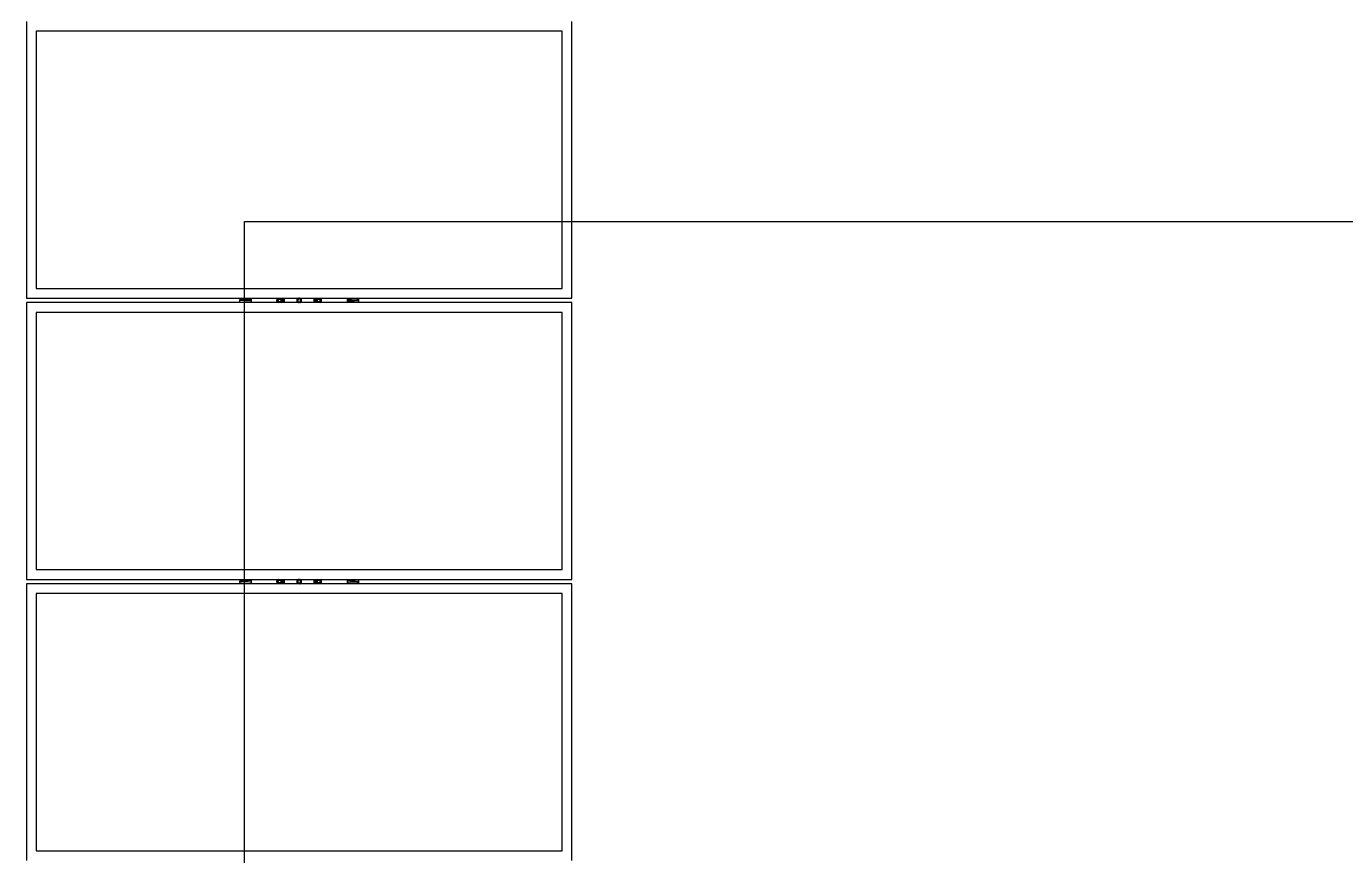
# Model space of a CAD drawing. Header units: feet. Extents: x -21 to 5170, y -254 to 1413.
# Drawn here: x 451.4 to 668, y 211.5 to 347.6 of the extents above; entities that cross this region are included whole.
import ezdxf

# ---------------------------------------------------------------- set-up
doc = ezdxf.new("R2010")
doc.units = ezdxf.units.FT
doc.header["$MEASUREMENT"] = 0
doc.layers.add('E-ARRY-TABL', color=9, linetype='Continuous')
doc.layers.add('G-NPLT', color=67, linetype='Continuous', plot=False)

msp = doc.modelspace()

# ---------------------------------------------------------------- linework, layer by layer
at = {"layer": 'E-ARRY-TABL'}
for p, q in [((451.43656, 348.38494), (451.43656, 302.97415)), ((453.03876, 346.78274), (453.03876, 304.57634)), ((539.37419, 346.78274), (453.03876, 346.78274)), ((539.37419, 304.57634), (539.37419, 346.78274)), ((540.97639, 302.97415), (540.97639, 348.38494)), ((453.03876, 304.57634), (539.37419, 304.57634)), ((451.43656, 302.97415), (540.97639, 302.97415)), ((451.43656, 302.24171), (451.43656, 256.83092)), ((540.97639, 302.24171), (451.43656, 302.24171)), ((486.47886, 302.89452), (487.06491, 302.97415)), ((487.06564, 302.24171), (486.47886, 302.32134)), ((492.66805, 302.96617), (492.67681, 302.97415)), ((493.04274, 302.97415), (493.17131, 302.89953)), ((493.18062, 302.97415), (493.20658, 302.96031)), ((493.33612, 302.24969), (493.32736, 302.24171)), ((499.07921, 302.96837), (499.08559, 302.97415)), ((499.23234, 302.24171), (499.20405, 302.25691)), ((499.36827, 302.24171), (499.23972, 302.31745)), ((499.74253, 302.24749), (499.73614, 302.24171)), ((505.93409, 302.32134), (505.34731, 302.24171)), ((505.34805, 302.97415), (505.93409, 302.89452)), ((540.97639, 256.83092), (540.97639, 302.24171)), ((453.03876, 300.63952), (453.03876, 258.43312)), ((539.37419, 300.63952), (453.03876, 300.63952)), ((539.37419, 258.43312), (539.37419, 300.63952)), ((453.03876, 258.43312), (539.37419, 258.43312)), ((451.43656, 256.83092), (540.97639, 256.83092)), ((451.43656, 256.09849), (451.43656, 210.6877)), ((540.97639, 256.09849), (451.43656, 256.09849)), ((486.47886, 256.7513), (487.06491, 256.83092)), ((487.06564, 256.09849), (486.47886, 256.17812)), ((492.66805, 256.82295), (492.67681, 256.83092)), ((493.04274, 256.83092), (493.17131, 256.75631)), ((493.18062, 256.83092), (493.20658, 256.81708)), ((493.33612, 256.10647), (493.32736, 256.09849)), ((499.07921, 256.82515), (499.08559, 256.83092)), ((499.23234, 256.09849), (499.20405, 256.11369)), ((499.36827, 256.09849), (499.23972, 256.17423)), ((499.74253, 256.10426), (499.73614, 256.09849)), ((505.93409, 256.17812), (505.34731, 256.09849)), ((505.34805, 256.83092), (505.93409, 256.7513)), ((540.97639, 210.6877), (540.97639, 256.09849)), ((539.37419, 254.4963), (453.03876, 254.4963)), ((453.03876, 254.4963), (453.03876, 212.28989)), ((539.37419, 212.28989), (539.37419, 254.4963)), ((453.03876, 212.28989), (539.37419, 212.28989))]:
    msp.add_line(p, q, dxfattribs=at)
for centre, radius in [((493.00209, 302.60793), 0.33715), ((493.00209, 302.60793), 0.24051), ((493.00209, 302.60793), 0.22889), ((499.41087, 302.60793), 0.33715), ((499.41087, 302.60793), 0.24051), ((499.41087, 302.60793), 0.22889), ((493.00209, 256.46471), 0.33715), ((493.00209, 256.46471), 0.24051), ((493.00209, 256.46471), 0.22889), ((499.41087, 256.46471), 0.33715), ((499.41087, 256.46471), 0.24051), ((499.41087, 256.46471), 0.22889)]:
    msp.add_circle(centre, radius, dxfattribs=at)
for centre, radius, start, end in [((493.00209, 302.60793), 0.48981, 132.9975613, 228.3883683), ((493.00209, 302.60793), 0.40742, 115.9892336, 244.0107664), ((493.00209, 302.60793), 0.40742, 295.9892336, 59.8725613), ((493.00209, 302.60793), 0.48981, 312.9975613, 48.3883881), ((499.41087, 302.60793), 0.48981, 132.6184959, 228.3883683), ((499.41087, 302.60793), 0.40742, 115.9892336, 239.4934959), ((499.41087, 302.60793), 0.40742, 295.9892336, 64.0107664), ((499.41087, 302.60793), 0.48981, 312.6184959, 48.3883881), ((493.00209, 256.46471), 0.48981, 132.9975613, 228.3883683), ((493.00209, 256.46471), 0.40742, 115.9892336, 244.0107664), ((493.00209, 256.46471), 0.40742, 295.9892336, 59.8725613), ((493.00209, 256.46471), 0.48981, 312.9975613, 48.3883881), ((499.41087, 256.46471), 0.48981, 132.6184959, 228.3883683), ((499.41087, 256.46471), 0.40742, 115.9892336, 239.4934959), ((499.41087, 256.46471), 0.40742, 295.9892336, 64.0107664), ((499.41087, 256.46471), 0.48981, 312.6184959, 48.3883881)]:
    msp.add_arc(centre, radius, start, end, dxfattribs=at)
for points, knots in [([(486.47886, 302.97415), (486.47886, 302.96567), (486.47886, 302.924), (486.47886, 302.90759), (486.47886, 302.89452)], [0, 0, 0, 0, 0.203251759, 1, 1, 1, 1]), ([(486.47886, 302.89452), (486.47886, 302.87959), (486.47886, 302.85142), (486.47886, 302.81944), (486.47886, 302.7932), (486.47886, 302.74975), (486.47886, 302.71084), (486.47886, 302.68851), (486.47886, 302.68616)], [0, 0, 0, 0, 0.336781761, 0.635414469, 0.762435252, 0.874639399, 0.986817621, 1, 1, 1, 1]), ([(488.31681, 302.78346), (488.01073, 302.76309), (487.39861, 302.72234), (486.78543, 302.69822), (486.47886, 302.68616)], [0, 0, 0, 0, 0.500050032, 1, 1, 1, 1]), ([(486.47886, 302.57813), (486.47886, 302.58135), (486.47886, 302.58591), (486.47886, 302.59313), (486.47886, 302.5976), (486.47886, 302.60122), (486.47886, 302.60267), (486.47886, 302.60556), (486.47886, 302.61033), (486.47886, 302.61698), (486.47886, 302.62555), (486.47886, 302.63912), (486.47886, 302.65964), (486.47886, 302.67646), (486.47886, 302.68616)], [0, 0, 0, 0, 0.088792677, 0.125266565, 0.198196576, 0.211434953, 0.224673296, 0.237911626, 0.290864967, 0.355531486, 0.42020743, 0.526263413, 0.726625991, 1, 1, 1, 1]), ([(488.31659, 302.52949), (488.01043, 302.54023), (487.39814, 302.5617), (486.78527, 302.57265), (486.47886, 302.57813)], [0, 0, 0, 0, 0.500036901, 1, 1, 1, 1]), ([(486.47886, 302.32134), (486.47886, 302.32639), (486.47886, 302.35589), (486.47886, 302.38239), (486.47886, 302.42808), (486.47886, 302.47001), (486.47886, 302.52123), (486.47886, 302.55899), (486.47886, 302.57813)], [0, 0, 0, 0, 0.104408076, 0.610092505, 0.713229006, 0.816381409, 0.906958044, 1, 1, 1, 1]), ([(486.47886, 302.32134), (486.47886, 302.30762), (486.47886, 302.29108), (486.47886, 302.24891), (486.47886, 302.24171)], [0, 0, 0, 0, 0.829245833, 1, 1, 1, 1]), ([(488.31659, 302.52949), (488.3167, 302.50095), (488.31693, 302.43955), (488.31664, 302.3537), (488.31589, 302.28325), (488.31504, 302.25414), (488.31468, 302.24171)], [0, 0, 0, 0, 0.237682332, 0.511297981, 0.791460281, 1, 1, 1, 1]), ([(488.31469, 302.97415), (488.31504, 302.96165), (488.31584, 302.93336), (488.31661, 302.86811), (488.31674, 302.81156), (488.31681, 302.78346)], [0, 0, 0, 0, 0.284877006, 0.644722971, 1, 1, 1, 1]), ([(488.31681, 302.78346), (488.31673, 302.74415), (488.31664, 302.69715), (488.31635, 302.64177), (488.3163, 302.61686), (488.31629, 302.59579), (488.31636, 302.58052), (488.31636, 302.56955), (488.31645, 302.55354), (488.31654, 302.53858), (488.31659, 302.52949)], [0, 0, 0, 0, 0.473900563, 0.566584192, 0.646097342, 0.765289978, 0.812851893, 0.824688911, 0.893504587, 1, 1, 1, 1]), ([(492.66451, 302.41403), (492.66458, 302.44564), (492.66472, 302.50944), (492.66487, 302.5754), (492.66494, 302.60868)], [0, 0, 0, 0, 0.495457963, 1, 1, 1, 1]), ([(492.83286, 302.31633), (492.78871, 302.34195), (492.7317, 302.37503), (492.67687, 302.40686), (492.66451, 302.41403)], [0, 0, 0, 0, 0.774619327, 1, 1, 1, 1]), ([(492.66494, 302.60868), (492.66495, 302.6133), (492.6651, 302.67903), (492.66524, 302.74344), (492.66537, 302.80333)], [0, 0, 0, 0, 0.070220322, 1, 1, 1, 1]), ([(492.66537, 302.80333), (492.69278, 302.81908), (492.74811, 302.85086), (492.80531, 302.88371), (492.83416, 302.90028)], [0, 0, 0, 0, 0.495457963, 1, 1, 1, 1]), ([(492.96144, 302.24171), (492.93258, 302.25846), (492.89021, 302.28305), (492.84673, 302.30828), (492.83286, 302.31633)], [0, 0, 0, 0, 0.681174188, 1, 1, 1, 1]), ([(492.83416, 302.90028), (492.83817, 302.90258), (492.88158, 302.92752), (492.92413, 302.95196), (492.96276, 302.97415)], [0, 0, 0, 0, 0.09219659, 1, 1, 1, 1]), ([(493.17001, 302.31558), (493.16601, 302.31328), (493.12259, 302.28834), (493.08004, 302.2639), (493.04142, 302.24171)], [0, 0, 0, 0, 0.09219659, 1, 1, 1, 1]), ([(493.3388, 302.41253), (493.31139, 302.39678), (493.25606, 302.365), (493.19887, 302.33215), (493.17001, 302.31558)], [0, 0, 0, 0, 0.495457963, 1, 1, 1, 1]), ([(493.17131, 302.89953), (493.18516, 302.89149), (493.24214, 302.85843), (493.29765, 302.82621), (493.33967, 302.80183)], [0, 0, 0, 0, 0.243165711, 1, 1, 1, 1]), ([(493.33923, 302.60718), (493.33922, 302.60256), (493.33908, 302.53683), (493.33893, 302.47242), (493.3388, 302.41253)], [0, 0, 0, 0, 0.070220322, 1, 1, 1, 1]), ([(493.33967, 302.80183), (493.3396, 302.77022), (493.33945, 302.70642), (493.33931, 302.64046), (493.33923, 302.60718)], [0, 0, 0, 0, 0.495457963, 1, 1, 1, 1]), ([(493.56953, 302.97415), (493.56975, 302.94559), (493.5716, 302.70146), (493.57027, 302.45731), (493.5691, 302.24171)], [0, 0, 0, 0, 0.116959652, 1, 1, 1, 1]), ([(493.7978, 302.24171), (493.79862, 302.45778), (493.79954, 302.70193), (493.79807, 302.94606), (493.7979, 302.97415)], [0, 0, 0, 0, 0.88496735, 1, 1, 1, 1]), ([(496.13535, 302.97415), (496.11578, 302.9719), (496.05271, 302.96468), (495.95766, 302.9093), (495.86635, 302.81594), (495.81334, 302.696), (495.80502, 302.56668), (495.84196, 302.44219), (495.91979, 302.33796), (496.01958, 302.26545), (496.09556, 302.24889), (496.12849, 302.24171)], [0, 0, 0, 0, 0.055467135, 0.178740105, 0.301068238, 0.422074784, 0.541486052, 0.660550552, 0.781493861, 0.905315943, 1, 1, 1, 1]), ([(496.4382, 302.66016), (496.44155, 302.6337), (496.44724, 302.5889), (496.42984, 302.51858), (496.3944, 302.45525), (496.33358, 302.40199), (496.25877, 302.37161), (496.17772, 302.36756), (496.09973, 302.39064), (496.03404, 302.43808), (495.98781, 302.50422), (495.96582, 302.58206), (495.97073, 302.66305), (495.99184, 302.71311), (496.02041, 302.75796), (496.05667, 302.79804), (496.12746, 302.83667), (496.20735, 302.85), (496.28758, 302.83609), (496.35801, 302.79636), (496.41306, 302.7362), (496.42984, 302.68546), (496.4382, 302.66016)], [0, 0, 0, 0, 0.05318276, 0.090051856, 0.143930989, 0.197508132, 0.250693831, 0.303997406, 0.357752004, 0.411588514, 0.465007081, 0.518157859, 0.571608056, 0.625348022, 0.625461196, 0.679189914, 0.732471661, 0.785668797, 0.839276455, 0.893156273, 0.946740624, 1, 1, 1, 1]), ([(496.60016, 302.56521), (496.60085, 302.60761), (496.60224, 302.69271), (496.54818, 302.81259), (496.45881, 302.90689), (496.36256, 302.96392), (496.29774, 302.97165), (496.27686, 302.97415)], [0, 0, 0, 0, 0.218328363, 0.43818827, 0.662256444, 0.89122321, 1, 1, 1, 1]), ([(496.29863, 302.24171), (496.33846, 302.2541), (496.42004, 302.27948), (496.51859, 302.36499), (496.58087, 302.46526), (496.59461, 302.53643), (496.60016, 302.56521)], [0, 0, 0, 0, 0.263744587, 0.540159175, 0.814036973, 1, 1, 1, 1]), ([(498.61501, 302.97415), (498.61433, 302.75483), (498.61358, 302.51068), (498.61485, 302.26655), (498.61498, 302.24171)], [0, 0, 0, 0, 0.898277382, 1, 1, 1, 1]), ([(498.84341, 302.24171), (498.84321, 302.26705), (498.84133, 302.51118), (498.84267, 302.75533), (498.84387, 302.97415)], [0, 0, 0, 0, 0.10376783, 1, 1, 1, 1]), ([(499.07201, 302.41627), (499.07229, 302.44788), (499.07286, 302.51168), (499.07344, 302.57763), (499.07373, 302.61091)], [0, 0, 0, 0, 0.495457963, 1, 1, 1, 1]), ([(499.23972, 302.31745), (499.22592, 302.32558), (499.16917, 302.35902), (499.11387, 302.39161), (499.07201, 302.41627)], [0, 0, 0, 0, 0.243165711, 1, 1, 1, 1]), ([(499.07373, 302.61091), (499.07377, 302.61553), (499.07435, 302.68125), (499.07492, 302.74567), (499.07545, 302.80555)], [0, 0, 0, 0, 0.070220322, 1, 1, 1, 1]), ([(499.07545, 302.80555), (499.10297, 302.82112), (499.15851, 302.85253), (499.21592, 302.885), (499.24488, 302.90139)], [0, 0, 0, 0, 0.495457963, 1, 1, 1, 1]), ([(499.24488, 302.90139), (499.2489, 302.90366), (499.29233, 302.92823), (499.33489, 302.9523), (499.37352, 302.97415)], [0, 0, 0, 0, 0.092516545, 1, 1, 1, 1]), ([(499.57685, 302.31447), (499.57284, 302.3122), (499.5294, 302.28763), (499.48684, 302.26356), (499.44822, 302.24171)], [0, 0, 0, 0, 0.092516545, 1, 1, 1, 1]), ([(499.45347, 302.97415), (499.48237, 302.95712), (499.52473, 302.93216), (499.56821, 302.90654), (499.58202, 302.89841)], [0, 0, 0, 0, 0.682346465, 1, 1, 1, 1]), ([(499.74628, 302.4103), (499.71877, 302.39474), (499.66323, 302.36333), (499.60582, 302.33086), (499.57685, 302.31447)], [0, 0, 0, 0, 0.495457963, 1, 1, 1, 1]), ([(499.58202, 302.89841), (499.626, 302.87249), (499.68279, 302.83903), (499.73741, 302.80685), (499.74972, 302.79959)], [0, 0, 0, 0, 0.774619327, 1, 1, 1, 1]), ([(499.748, 302.60495), (499.74796, 302.60033), (499.74738, 302.5346), (499.74681, 302.47019), (499.74628, 302.4103)], [0, 0, 0, 0, 0.070220322, 1, 1, 1, 1]), ([(499.74972, 302.79959), (499.74944, 302.76798), (499.74888, 302.70418), (499.7483, 302.63823), (499.748, 302.60495)], [0, 0, 0, 0, 0.495457963, 1, 1, 1, 1]), ([(504.09636, 302.52949), (504.09624, 302.49646), (504.09599, 302.42533), (504.09649, 302.33087), (504.09733, 302.26685), (504.09814, 302.24673), (504.09834, 302.24171)], [0, 0, 0, 0, 0.272878633, 0.587618909, 0.897093641, 1, 1, 1, 1]), ([(504.09835, 302.97415), (504.09815, 302.96912), (504.09735, 302.94896), (504.09645, 302.8857), (504.09625, 302.81773), (504.09614, 302.78346)], [0, 0, 0, 0, 0.141530855, 0.567144679, 1, 1, 1, 1]), ([(504.09614, 302.78346), (504.09622, 302.74415), (504.09632, 302.69715), (504.0966, 302.64177), (504.09665, 302.61686), (504.09666, 302.59579), (504.0966, 302.58052), (504.09659, 302.56955), (504.09651, 302.55354), (504.09642, 302.53858), (504.09636, 302.52949)], [0, 0, 0, 0, 0.473900563, 0.566584192, 0.646097342, 0.765289978, 0.812851893, 0.824688911, 0.893504587, 1, 1, 1, 1]), ([(504.09614, 302.78346), (504.40223, 302.76309), (505.01434, 302.72234), (505.62753, 302.69822), (505.93409, 302.68616)], [0, 0, 0, 0, 0.500050032, 1, 1, 1, 1]), ([(504.09636, 302.52949), (504.40253, 302.54023), (505.01481, 302.5617), (505.62768, 302.57265), (505.93409, 302.57813)], [0, 0, 0, 0, 0.500036901, 1, 1, 1, 1]), ([(505.93409, 302.89452), (505.93409, 302.90824), (505.93409, 302.92478), (505.93409, 302.96695), (505.93409, 302.97415)], [0, 0, 0, 0, 0.829245832, 1, 1, 1, 1]), ([(505.93409, 302.89452), (505.93409, 302.87945), (505.93409, 302.84963), (505.93409, 302.82064), (505.93409, 302.78605), (505.93409, 302.74001), (505.93409, 302.70335), (505.93409, 302.68616)], [0, 0, 0, 0, 0.332265312, 0.657491515, 0.788304514, 0.900705037, 1, 1, 1, 1]), ([(505.93409, 302.68616), (505.93409, 302.67285), (505.93409, 302.65437), (505.93409, 302.63404), (505.93409, 302.62605), (505.93409, 302.61807), (505.93409, 302.61076), (505.93409, 302.60411), (505.93409, 302.60245), (505.93409, 302.60012), (505.93409, 302.59713), (505.93409, 302.59182), (505.93409, 302.58547), (505.93409, 302.58048), (505.93409, 302.57813)], [0, 0, 0, 0, 0.378460386, 0.525059812, 0.561520365, 0.597982148, 0.743875857, 0.762193155, 0.780422606, 0.789537342, 0.825996993, 0.862456604, 0.935401836, 1, 1, 1, 1]), ([(505.93409, 302.57813), (505.93409, 302.55943), (505.93409, 302.51951), (505.93409, 302.46656), (505.93409, 302.42311), (505.93409, 302.39615), (505.93409, 302.36442), (505.93409, 302.33609), (505.93409, 302.32134)], [0, 0, 0, 0, 0.090987099, 0.194222261, 0.297480686, 0.412851507, 0.694273649, 1, 1, 1, 1]), ([(505.93409, 302.24171), (505.93409, 302.25018), (505.93409, 302.29186), (505.93409, 302.30827), (505.93409, 302.32134)], [0, 0, 0, 0, 0.203251759, 1, 1, 1, 1]), ([(486.47886, 256.83092), (486.47886, 256.82245), (486.47886, 256.78077), (486.47886, 256.76437), (486.47886, 256.7513)], [0, 0, 0, 0, 0.203251759, 1, 1, 1, 1]), ([(486.47886, 256.7513), (486.47886, 256.73637), (486.47886, 256.7082), (486.47886, 256.67621), (486.47886, 256.64998), (486.47886, 256.60653), (486.47886, 256.56762), (486.47886, 256.54529), (486.47886, 256.54294)], [0, 0, 0, 0, 0.336781761, 0.635414469, 0.762435252, 0.874639399, 0.986817621, 1, 1, 1, 1]), ([(488.31681, 256.64024), (488.01073, 256.61986), (487.39861, 256.57912), (486.78543, 256.555), (486.47886, 256.54294)], [0, 0, 0, 0, 0.500050032, 1, 1, 1, 1]), ([(486.47886, 256.43491), (486.47886, 256.43813), (486.47886, 256.44268), (486.47886, 256.44991), (486.47886, 256.45437), (486.47886, 256.458), (486.47886, 256.45944), (486.47886, 256.46234), (486.47886, 256.46711), (486.47886, 256.47375), (486.47886, 256.48233), (486.47886, 256.49589), (486.47886, 256.51641), (486.47886, 256.53323), (486.47886, 256.54294)], [0, 0, 0, 0, 0.088792677, 0.125266565, 0.198196576, 0.211434953, 0.224673296, 0.237911626, 0.290864967, 0.355531486, 0.42020743, 0.526263413, 0.726625991, 1, 1, 1, 1]), ([(488.31659, 256.38627), (488.01043, 256.39701), (487.39814, 256.41847), (486.78527, 256.42943), (486.47886, 256.43491)], [0, 0, 0, 0, 0.500036901, 1, 1, 1, 1]), ([(486.47886, 256.17812), (486.47886, 256.18317), (486.47886, 256.21267), (486.47886, 256.23917), (486.47886, 256.28486), (486.47886, 256.32678), (486.47886, 256.37801), (486.47886, 256.41577), (486.47886, 256.43491)], [0, 0, 0, 0, 0.104408076, 0.610092505, 0.713229006, 0.816381409, 0.906958044, 1, 1, 1, 1]), ([(486.47886, 256.17812), (486.47886, 256.1644), (486.47886, 256.14785), (486.47886, 256.10569), (486.47886, 256.09849)], [0, 0, 0, 0, 0.829245833, 1, 1, 1, 1]), ([(488.31659, 256.38627), (488.3167, 256.35773), (488.31693, 256.29633), (488.31664, 256.21048), (488.31589, 256.14002), (488.31504, 256.11091), (488.31468, 256.09849)], [0, 0, 0, 0, 0.237682332, 0.511297981, 0.791460281, 1, 1, 1, 1]), ([(488.31469, 256.83092), (488.31504, 256.81842), (488.31584, 256.79013), (488.31661, 256.72489), (488.31674, 256.66833), (488.31681, 256.64024)], [0, 0, 0, 0, 0.284877006, 0.644722971, 1, 1, 1, 1]), ([(488.31681, 256.64024), (488.31673, 256.60093), (488.31664, 256.55393), (488.31635, 256.49855), (488.3163, 256.47364), (488.31629, 256.45257), (488.31636, 256.43729), (488.31636, 256.42633), (488.31645, 256.41031), (488.31654, 256.39536), (488.31659, 256.38627)], [0, 0, 0, 0, 0.473900563, 0.566584192, 0.646097342, 0.765289978, 0.812851893, 0.824688911, 0.893504587, 1, 1, 1, 1]), ([(492.66451, 256.2708), (492.66458, 256.30242), (492.66472, 256.36622), (492.66487, 256.43218), (492.66494, 256.46546)], [0, 0, 0, 0, 0.495457963, 1, 1, 1, 1]), ([(492.83286, 256.1731), (492.78871, 256.19873), (492.7317, 256.23181), (492.67687, 256.26363), (492.66451, 256.2708)], [0, 0, 0, 0, 0.774619327, 1, 1, 1, 1]), ([(492.66494, 256.46546), (492.66495, 256.47007), (492.6651, 256.5358), (492.66524, 256.60022), (492.66537, 256.66011)], [0, 0, 0, 0, 0.070220322, 1, 1, 1, 1]), ([(492.66537, 256.66011), (492.69278, 256.67585), (492.74811, 256.70763), (492.80531, 256.74048), (492.83416, 256.75706)], [0, 0, 0, 0, 0.495457963, 1, 1, 1, 1]), ([(492.96144, 256.09849), (492.93258, 256.11524), (492.89021, 256.13983), (492.84673, 256.16506), (492.83286, 256.1731)], [0, 0, 0, 0, 0.681174188, 1, 1, 1, 1]), ([(492.83416, 256.75706), (492.83817, 256.75936), (492.88158, 256.7843), (492.92413, 256.80874), (492.96276, 256.83092)], [0, 0, 0, 0, 0.09219659, 1, 1, 1, 1]), ([(493.17001, 256.17235), (493.16601, 256.17005), (493.12259, 256.14512), (493.08004, 256.12068), (493.04142, 256.09849)], [0, 0, 0, 0, 0.09219659, 1, 1, 1, 1]), ([(493.3388, 256.2693), (493.31139, 256.25356), (493.25606, 256.22178), (493.19887, 256.18893), (493.17001, 256.17235)], [0, 0, 0, 0, 0.495457963, 1, 1, 1, 1]), ([(493.17131, 256.75631), (493.18516, 256.74827), (493.24214, 256.71521), (493.29765, 256.68299), (493.33967, 256.65861)], [0, 0, 0, 0, 0.243165711, 1, 1, 1, 1]), ([(493.33923, 256.46396), (493.33922, 256.45934), (493.33908, 256.39361), (493.33893, 256.3292), (493.3388, 256.2693)], [0, 0, 0, 0, 0.070220322, 1, 1, 1, 1]), ([(493.33967, 256.65861), (493.3396, 256.627), (493.33945, 256.56319), (493.33931, 256.49723), (493.33923, 256.46396)], [0, 0, 0, 0, 0.495457963, 1, 1, 1, 1]), ([(493.56953, 256.83092), (493.56975, 256.80237), (493.5716, 256.55824), (493.57027, 256.31409), (493.5691, 256.09849)], [0, 0, 0, 0, 0.116959652, 1, 1, 1, 1]), ([(493.7978, 256.09849), (493.79862, 256.31456), (493.79954, 256.55871), (493.79807, 256.80284), (493.7979, 256.83092)], [0, 0, 0, 0, 0.88496735, 1, 1, 1, 1]), ([(496.13535, 256.83092), (496.11578, 256.82868), (496.05271, 256.82145), (495.95766, 256.76608), (495.86635, 256.67272), (495.81334, 256.55278), (495.80502, 256.42345), (495.84196, 256.29896), (495.91979, 256.19473), (496.01958, 256.12222), (496.09556, 256.10567), (496.12849, 256.09849)], [0, 0, 0, 0, 0.055467135, 0.178740105, 0.301068238, 0.422074784, 0.541486052, 0.660550552, 0.781493861, 0.905315943, 1, 1, 1, 1]), ([(496.4382, 256.51694), (496.44155, 256.49048), (496.44724, 256.44567), (496.42984, 256.37535), (496.3944, 256.31203), (496.33358, 256.25877), (496.25877, 256.22839), (496.17772, 256.22433), (496.09973, 256.24742), (496.03404, 256.29486), (495.98781, 256.361), (495.96582, 256.43883), (495.97073, 256.51983), (495.99184, 256.56989), (496.02041, 256.61474), (496.05667, 256.65482), (496.12746, 256.69345), (496.20735, 256.70677), (496.28758, 256.69287), (496.35801, 256.65314), (496.41306, 256.59298), (496.42984, 256.54223), (496.4382, 256.51694)], [0, 0, 0, 0, 0.05318276, 0.090051856, 0.143930989, 0.197508132, 0.250693831, 0.303997406, 0.357752004, 0.411588514, 0.465007081, 0.518157859, 0.571608056, 0.625348022, 0.625461196, 0.679189914, 0.732471661, 0.785668797, 0.839276455, 0.893156273, 0.946740624, 1, 1, 1, 1]), ([(496.60016, 256.42199), (496.60085, 256.46439), (496.60224, 256.54948), (496.54818, 256.66936), (496.45881, 256.76366), (496.36256, 256.8207), (496.29774, 256.82843), (496.27686, 256.83092)], [0, 0, 0, 0, 0.218328363, 0.43818827, 0.662256444, 0.89122321, 1, 1, 1, 1]), ([(496.29863, 256.09849), (496.33846, 256.11088), (496.42004, 256.13626), (496.51859, 256.22177), (496.58087, 256.32204), (496.59461, 256.39321), (496.60016, 256.42199)], [0, 0, 0, 0, 0.263744587, 0.540159175, 0.814036973, 1, 1, 1, 1]), ([(498.61501, 256.83092), (498.61433, 256.61161), (498.61358, 256.36746), (498.61485, 256.12332), (498.61498, 256.09849)], [0, 0, 0, 0, 0.898277382, 1, 1, 1, 1]), ([(498.84341, 256.09849), (498.84321, 256.12382), (498.84133, 256.36795), (498.84267, 256.61211), (498.84387, 256.83092)], [0, 0, 0, 0, 0.10376783, 1, 1, 1, 1]), ([(499.07201, 256.27304), (499.07229, 256.30465), (499.07286, 256.36846), (499.07344, 256.43441), (499.07373, 256.46769)], [0, 0, 0, 0, 0.495457963, 1, 1, 1, 1]), ([(499.23972, 256.17423), (499.22592, 256.18236), (499.16917, 256.2158), (499.11387, 256.24838), (499.07201, 256.27304)], [0, 0, 0, 0, 0.243165711, 1, 1, 1, 1]), ([(499.07373, 256.46769), (499.07377, 256.4723), (499.07435, 256.53803), (499.07492, 256.60244), (499.07545, 256.66233)], [0, 0, 0, 0, 0.070220322, 1, 1, 1, 1]), ([(499.07545, 256.66233), (499.10297, 256.6779), (499.15851, 256.70931), (499.21592, 256.74178), (499.24488, 256.75816)], [0, 0, 0, 0, 0.495457963, 1, 1, 1, 1]), ([(499.24488, 256.75816), (499.2489, 256.76044), (499.29233, 256.785), (499.33489, 256.80908), (499.37352, 256.83092)], [0, 0, 0, 0, 0.092516545, 1, 1, 1, 1]), ([(499.57685, 256.17125), (499.57284, 256.16898), (499.5294, 256.14441), (499.48684, 256.12034), (499.44822, 256.09849)], [0, 0, 0, 0, 0.092516545, 1, 1, 1, 1]), ([(499.45347, 256.83092), (499.48237, 256.81389), (499.52473, 256.78893), (499.56821, 256.76332), (499.58202, 256.75518)], [0, 0, 0, 0, 0.682346465, 1, 1, 1, 1]), ([(499.74628, 256.26708), (499.71877, 256.25152), (499.66323, 256.22011), (499.60582, 256.18763), (499.57685, 256.17125)], [0, 0, 0, 0, 0.495457963, 1, 1, 1, 1]), ([(499.58202, 256.75518), (499.626, 256.72927), (499.68279, 256.69581), (499.73741, 256.66362), (499.74972, 256.65637)], [0, 0, 0, 0, 0.774619327, 1, 1, 1, 1]), ([(499.748, 256.46173), (499.74796, 256.45711), (499.74738, 256.39138), (499.74681, 256.32697), (499.74628, 256.26708)], [0, 0, 0, 0, 0.070220322, 1, 1, 1, 1]), ([(499.74972, 256.65637), (499.74944, 256.62476), (499.74888, 256.56096), (499.7483, 256.495), (499.748, 256.46173)], [0, 0, 0, 0, 0.495457963, 1, 1, 1, 1]), ([(504.09636, 256.38627), (504.09624, 256.35324), (504.09599, 256.28211), (504.09649, 256.18765), (504.09733, 256.12362), (504.09814, 256.10351), (504.09834, 256.09849)], [0, 0, 0, 0, 0.272878633, 0.587618909, 0.897093641, 1, 1, 1, 1]), ([(504.09835, 256.83092), (504.09815, 256.82589), (504.09735, 256.80574), (504.09645, 256.74248), (504.09625, 256.67451), (504.09614, 256.64024)], [0, 0, 0, 0, 0.141530855, 0.567144679, 1, 1, 1, 1]), ([(504.09614, 256.64024), (504.09622, 256.60093), (504.09632, 256.55393), (504.0966, 256.49855), (504.09665, 256.47364), (504.09666, 256.45257), (504.0966, 256.43729), (504.09659, 256.42633), (504.09651, 256.41031), (504.09642, 256.39536), (504.09636, 256.38627)], [0, 0, 0, 0, 0.473900563, 0.566584192, 0.646097342, 0.765289978, 0.812851893, 0.824688911, 0.893504587, 1, 1, 1, 1]), ([(504.09614, 256.64024), (504.40223, 256.61986), (505.01434, 256.57912), (505.62753, 256.555), (505.93409, 256.54294)], [0, 0, 0, 0, 0.500050032, 1, 1, 1, 1]), ([(504.09636, 256.38627), (504.40253, 256.39701), (505.01481, 256.41847), (505.62768, 256.42943), (505.93409, 256.43491)], [0, 0, 0, 0, 0.500036901, 1, 1, 1, 1]), ([(505.93409, 256.7513), (505.93409, 256.76502), (505.93409, 256.78156), (505.93409, 256.82372), (505.93409, 256.83092)], [0, 0, 0, 0, 0.829245832, 1, 1, 1, 1]), ([(505.93409, 256.7513), (505.93409, 256.73623), (505.93409, 256.70641), (505.93409, 256.67742), (505.93409, 256.64282), (505.93409, 256.59678), (505.93409, 256.56013), (505.93409, 256.54294)], [0, 0, 0, 0, 0.332265312, 0.657491515, 0.788304514, 0.900705037, 1, 1, 1, 1]), ([(505.93409, 256.54294), (505.93409, 256.52962), (505.93409, 256.51115), (505.93409, 256.49082), (505.93409, 256.48283), (505.93409, 256.47485), (505.93409, 256.46754), (505.93409, 256.46089), (505.93409, 256.45922), (505.93409, 256.4569), (505.93409, 256.45391), (505.93409, 256.44859), (505.93409, 256.44225), (505.93409, 256.43725), (505.93409, 256.43491)], [0, 0, 0, 0, 0.378460386, 0.525059812, 0.561520365, 0.597982148, 0.743875857, 0.762193155, 0.780422606, 0.789537342, 0.825996993, 0.862456604, 0.935401836, 1, 1, 1, 1]), ([(505.93409, 256.43491), (505.93409, 256.4162), (505.93409, 256.37628), (505.93409, 256.32334), (505.93409, 256.27989), (505.93409, 256.25293), (505.93409, 256.2212), (505.93409, 256.19287), (505.93409, 256.17812)], [0, 0, 0, 0, 0.090987099, 0.194222261, 0.297480686, 0.412851507, 0.694273649, 1, 1, 1, 1]), ([(505.93409, 256.09849), (505.93409, 256.10696), (505.93409, 256.14864), (505.93409, 256.16505), (505.93409, 256.17812)], [0, 0, 0, 0, 0.203251759, 1, 1, 1, 1])]:
    msp.add_open_spline(points, degree=3, knots=knots, dxfattribs=at)
at = {"layer": 'G-NPLT'}
msp.add_lwpolyline([(487.24383, 315.58045), (1135.42565, 315.58045), (1135.42565, -144.6313), (487.24383, -144.6313)], close=True, dxfattribs=at)

doc.saveas('drawing.dxf')
